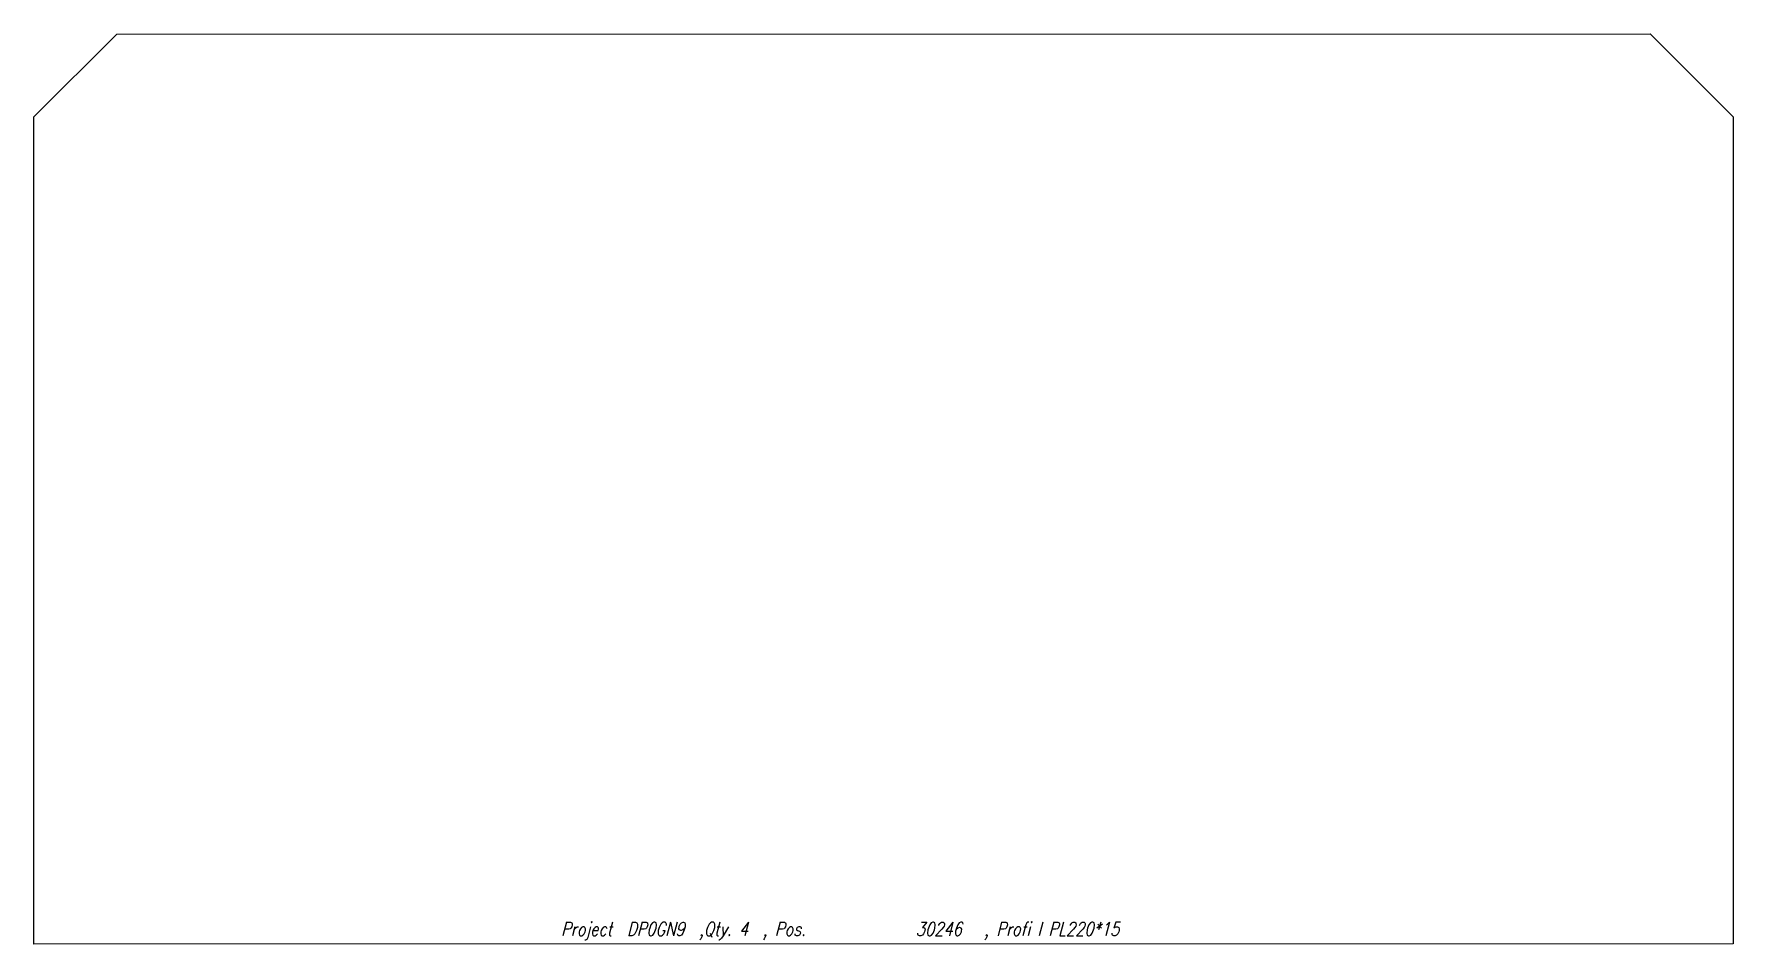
# Model space of a CAD drawing. Extents: x 0 to 411, y -110 to 110.
import ezdxf

# ---------------------------------------------------------------- set-up
doc = ezdxf.new("R2010")
doc.units = 0
doc.header["$LTSCALE"] = 10
doc.layers.add('TEILE', color=7, linetype='CONTINUOUS')
doc.layers.add('UNTERSCHRIFT', color=7, linetype='CONTINUOUS')
doc.styles.get("Standard").update_dxf_attribs({"font": 'ROMANS'})

msp = doc.modelspace()

# ---------------------------------------------------------------- linework, layer by layer
at = {"layer": 'TEILE', "color": 2}
for p, q in [((-0.000025, 90.001953), (19.999922, 110.00206)), ((19.999922, 110.00206), (390.924103, 110.003998)), ((390.924103, 110.003998), (410.924438, 90.004105)), ((0.000478, -110.004005), (-0.000025, 90.001953)), ((410.924438, 90.004105), (410.927673, -110.00206)), ((410.927673, -110.00206), (0.000478, -110.004005))]:
    msp.add_line(p, q, dxfattribs=at)

# ---------------------------------------------------------------- texts
at = {"layer": 'UNTERSCHRIFT', "color": 2, "oblique": 15, "width": 0.8}
for s, p in [('Project  DP0GN9  ,Qty. 4  , Pos. ', (127.464066, -108.003403)), ('30246', (213.264038, -108.002998)), ('  , Profi l PL220*15', (226.264038, -108.002937))]:
    msp.add_text(s, height=3.25, dxfattribs=at).set_placement(p)

doc.saveas('drawing.dxf')
